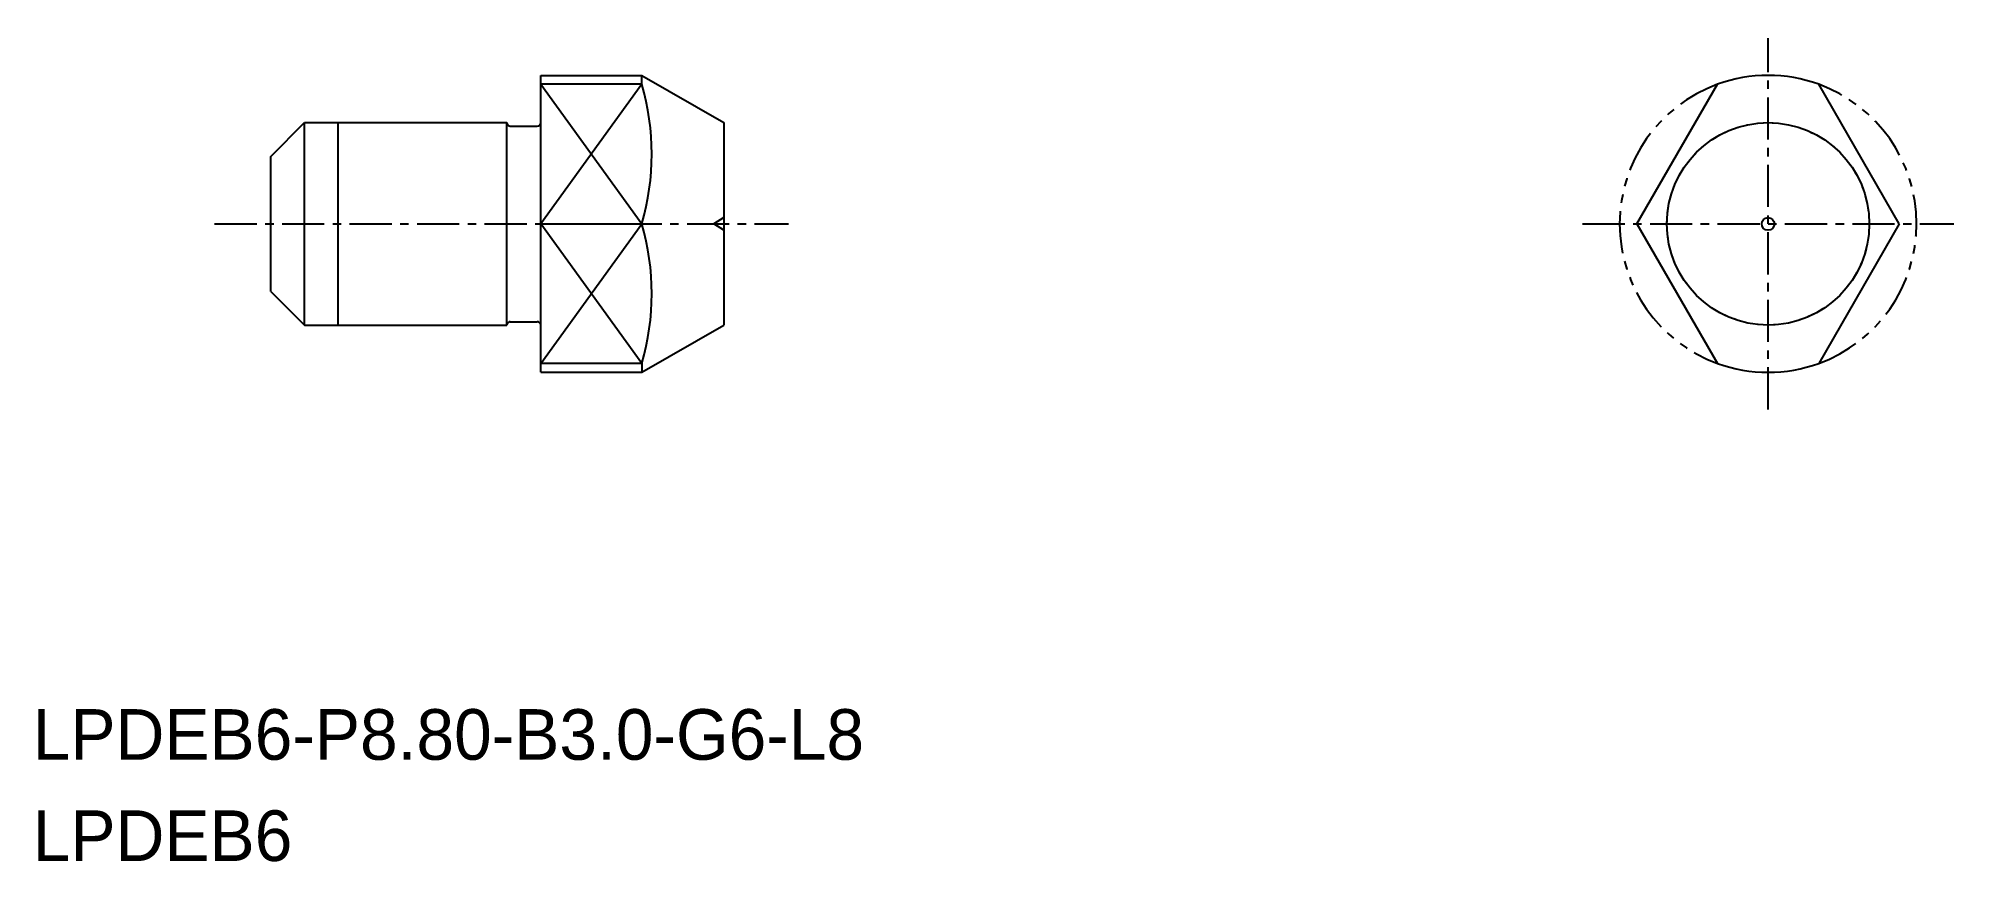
# Model space of a CAD drawing. Extents: x -1872.2 to -1815.5, y -603.1 to -578.7.
import ezdxf

# ---------------------------------------------------------------- set-up
doc = ezdxf.new("R2010")
doc.units = 0
for name, pattern in [('CENTER', [2, 1.25, -0.25, 0.25, -0.25]), ('DASHED', [0.75, 0.5, -0.25]), ('PHANTOM', [2.5, 1.25, -0.25, 0.25, -0.25, 0.25, -0.25])]:
    doc.linetypes.add(name, pattern=pattern)
doc.layers.get('0').update_dxf_attribs({"linetype": 'CONTINUOUS'})
doc.layers.add('CENTER', color=1, linetype='CENTER')

msp = doc.modelspace()

# ---------------------------------------------------------------- linework, layer by layer
for p, q in [((-1857.357, -588.578), (-1857.357, -579.778)), ((-1857.357, -579.778), (-1854.357, -579.778)), ((-1854.357, -580.042), (-1857.357, -580.042)), ((-1854.357, -580.042), (-1854.357, -579.778)), ((-1854.357, -579.778), (-1851.932, -581.178)), ((-1865.357, -582.178), (-1864.357, -581.178)), ((-1864.357, -581.178), (-1858.357, -581.178)), ((-1864.357, -587.178), (-1864.357, -581.178)), ((-1863.357, -587.178), (-1863.357, -581.178)), ((-1858.357, -587.178), (-1858.357, -581.178)), ((-1858.357, -587.178), (-1858.357, -581.178)), ((-1858.257, -581.278), (-1857.457, -581.278)), ((-1857.357, -581.178), (-1857.357, -581.178)), ((-1851.932, -581.178), (-1851.932, -587.178)), ((-1865.357, -586.178), (-1865.357, -582.178)), ((-1865.357, -586.178), (-1864.357, -587.178)), ((-1864.357, -587.178), (-1858.357, -587.178)), ((-1858.257, -587.078), (-1857.457, -587.078)), ((-1857.357, -587.178), (-1857.357, -587.178)), ((-1854.357, -588.578), (-1851.932, -587.178)), ((-1854.357, -588.315), (-1857.357, -588.315)), ((-1857.357, -588.578), (-1854.36, -588.578)), ((-1854.357, -588.315), (-1854.357, -588.578))]:
    msp.add_line(p, q)
at = {"color": 3, "linetype": 'CONTINUOUS'}
for p, q in [((-1857.357, -580.042), (-1854.357, -584.178)), ((-1854.357, -580.042), (-1857.357, -584.178)), ((-1854.357, -588.315), (-1857.357, -584.178)), ((-1857.357, -588.315), (-1854.357, -584.178))]:
    msp.add_line(p, q, dxfattribs=at)
at = {"color": 7, "linetype": 'CONTINUOUS'}
for p, q in [((-1824.865, -584.178), (-1822.477, -580.042)), ((-1817.088, -584.178), (-1819.477, -580.042)), ((-1857.357, -584.178), (-1854.357, -584.178)), ((-1824.865, -584.178), (-1822.477, -588.315)), ((-1817.088, -584.178), (-1819.477, -588.315))]:
    msp.add_line(p, q, dxfattribs=at)
at = {"color": 3}
for p in [(-1851.932, -583.991), (-1851.932, -584.366)]:
    msp.add_line(p, (-1852.221, -584.178), dxfattribs=at)
at = {"color": 3, "linetype": 'DASHED'}
msp.add_circle((-1820.977, -584.178), 3, dxfattribs=at)
for radius in [3, 0.188]:
    msp.add_circle((-1820.977, -584.178), radius)
at = {"color": 7, "linetype": 'CONTINUOUS'}
for centre, start, end in [((-1861.567, -582.11), 343.9952, 16.0048), ((-1861.567, -586.247), 343.9951, 16.0047)]:
    msp.add_arc(centre, 7.501, start, end, dxfattribs=at)
at = {"color": 3, "linetype": 'PHANTOM'}
for start, end in [(109.9323, 250.0677), (289.9323, 70.0677)]:
    msp.add_arc((-1820.977, -584.178), 4.4, start, end, dxfattribs=at)
for centre, radius, start, end in [((-1820.977, -584.178), 4.4, 70.0677, 109.9323), ((-1858.257, -581.178), 0.1, 180, 270), ((-1857.457, -581.178), 0.1, 270, 0), ((-1858.257, -587.178), 0.1, 90, 180), ((-1857.457, -587.178), 0.1, 0, 90), ((-1820.977, -584.178), 4.4, 250.0677, 289.9323)]:
    msp.add_arc(centre, radius, start, end)
at = {"layer": 'CENTER', "color": 1, "linetype": 'CENTER'}
for p, q in [((-1820.977, -589.678), (-1820.977, -578.678)), ((-1867.02, -584.178), (-1850.008, -584.178)), ((-1826.477, -584.178), (-1815.477, -584.178))]:
    msp.add_line(p, q, dxfattribs=at)

# ---------------------------------------------------------------- texts
for s, p in [('LPDEB6-P8.80-B3.0-G6-L8  ', (-1872.411, -600.061)), ('LPDEB6', (-1872.411, -603.061))]:
    msp.add_text(s, height=1.5).set_placement(p)

doc.saveas('drawing.dxf')
